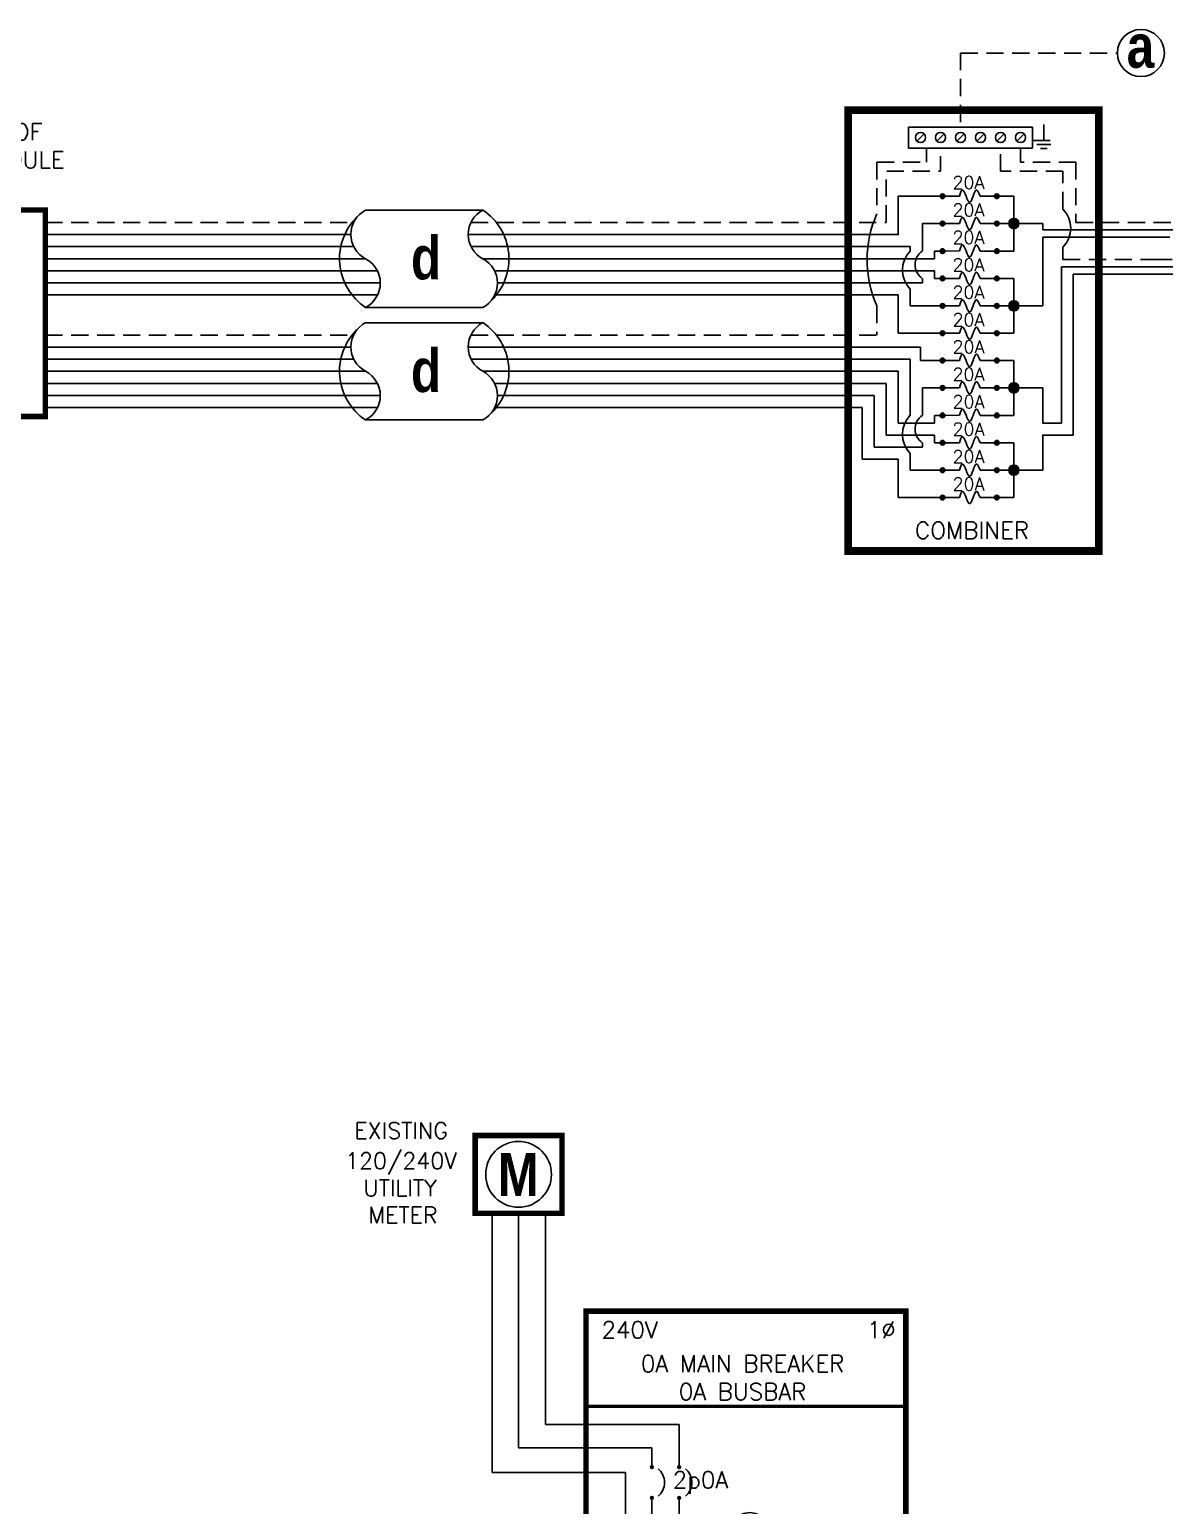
# Model space of a CAD drawing. Header units: feet. Extents: x 9873 to 10655, y 14552 to 15110.
# Drawn here: x 10137.2 to 10383.9, y 14789.4 to 15110.2 of the extents above; entities that cross this region are included whole.
import ezdxf

# ---------------------------------------------------------------- set-up
doc = ezdxf.new("R2010")
doc.units = ezdxf.units.FT
doc.header["$MEASUREMENT"] = 0
doc.linetypes.add('HIDDEN', pattern=[0.375, 0.25, -0.125])
for name, color, linetype in [('ONE LINE BLOCKS', 7, 'Continuous'), ('TABLES', 7, 'Continuous'), ('TEXT', 7, 'Continuous'), ('Z - TITLEBLOCK TXT', 7, 'Continuous')]:
    doc.layers.add(name, color=color, linetype=linetype)
doc.styles.add('ONE LINE TXT', font='techb___.ttf')
doc.styles.get("Standard").update_dxf_attribs({"font": 'simplex.shx'})

# ---------------------------------------------------------------- blocks, each defined once
blk = doc.blocks.new('*U14')
at = {"layer": 'ONE LINE BLOCKS', "linetype": 'Continuous'}
h = blk.add_hatch(color=1, dxfattribs=at)
h.dxf.hatch_style = 1
edge = h.paths.add_edge_path()
edge.add_arc((-70.09, 79.71), 0.291, 0, 360)
h = blk.add_hatch(color=1, dxfattribs=at)
h.dxf.hatch_style = 1
edge = h.paths.add_edge_path()
edge.add_arc((-64.17, 79.71), 0.291, 0, 360)
h = blk.add_hatch(color=1, dxfattribs=at)
h.dxf.hatch_style = 1
edge = h.paths.add_edge_path()
edge.add_arc((-70.09, 73.04), 0.291, 0, 360)
h = blk.add_hatch(color=1, dxfattribs=at)
h.dxf.hatch_style = 1
edge = h.paths.add_edge_path()
edge.add_arc((-64.17, 73.04), 0.291, 0, 360)
h = blk.add_hatch(color=1, dxfattribs=at)
h.dxf.hatch_style = 1
edge = h.paths.add_edge_path()
edge.add_arc((-52.18, 67.09), 0.291, 0, 360)
h = blk.add_hatch(color=1, dxfattribs=at)
h.dxf.hatch_style = 1
edge = h.paths.add_edge_path()
edge.add_arc((-45.5, 67.09), 0.291, 0, 360)
h = blk.add_hatch(color=1, dxfattribs=at)
h.dxf.hatch_style = 1
edge = h.paths.add_edge_path()
edge.add_arc((-52.18, 63.72), 0.291, 0, 360)
h = blk.add_hatch(color=1, dxfattribs=at)
h.dxf.hatch_style = 1
edge = h.paths.add_edge_path()
edge.add_arc((-45.5, 63.72), 0.291, 0, 360)
h = blk.add_hatch(color=1, dxfattribs=at)
h.dxf.hatch_style = 1
edge = h.paths.add_edge_path()
edge.add_arc((-52.18, 57.69), 0.291, 0, 360)
h = blk.add_hatch(color=1, dxfattribs=at)
h.dxf.hatch_style = 1
edge = h.paths.add_edge_path()
edge.add_arc((-45.5, 57.69), 0.291, 0, 360)
h = blk.add_hatch(color=1, dxfattribs=at)
h.dxf.hatch_style = 1
edge = h.paths.add_edge_path()
edge.add_arc((-52.18, 54.31), 0.291, 0, 360)
h = blk.add_hatch(color=1, dxfattribs=at)
h.dxf.hatch_style = 1
edge = h.paths.add_edge_path()
edge.add_arc((-45.5, 54.31), 0.291, 0, 360)
h = blk.add_hatch(color=1, dxfattribs=at)
h.dxf.hatch_style = 1
edge = h.paths.add_edge_path()
edge.add_arc((-52.18, 48.29), 0.291, 0, 360)
h = blk.add_hatch(color=1, dxfattribs=at)
h.dxf.hatch_style = 1
edge = h.paths.add_edge_path()
edge.add_arc((-45.5, 48.29), 0.291, 0, 360)
h = blk.add_hatch(color=1, dxfattribs=at)
h.dxf.hatch_style = 1
edge = h.paths.add_edge_path()
edge.add_arc((-52.18, 44.91), 0.291, 0, 360)
h = blk.add_hatch(color=1, dxfattribs=at)
h.dxf.hatch_style = 1
edge = h.paths.add_edge_path()
edge.add_arc((-45.5, 44.91), 0.291, 0, 360)
h = blk.add_hatch(color=1, dxfattribs=at)
h.dxf.hatch_style = 1
edge = h.paths.add_edge_path()
edge.add_arc((-52.18, 38.89), 0.291, 0, 360)
h = blk.add_hatch(color=1, dxfattribs=at)
h.dxf.hatch_style = 1
edge = h.paths.add_edge_path()
edge.add_arc((-45.5, 38.89), 0.291, 0, 360)
h = blk.add_hatch(color=1, dxfattribs=at)
h.dxf.hatch_style = 1
edge = h.paths.add_edge_path()
edge.add_arc((-52.18, 35.51), 0.291, 0, 360)
h = blk.add_hatch(color=1, dxfattribs=at)
h.dxf.hatch_style = 1
edge = h.paths.add_edge_path()
edge.add_arc((-45.5, 35.51), 0.291, 0, 360)
h = blk.add_hatch(color=1, dxfattribs=at)
h.dxf.hatch_style = 1
edge = h.paths.add_edge_path()
edge.add_arc((-52.18, 31.06), 0.291, 0, 360)
h = blk.add_hatch(color=1, dxfattribs=at)
h.dxf.hatch_style = 1
edge = h.paths.add_edge_path()
edge.add_arc((-45.5, 31.06), 0.291, 0, 360)
h = blk.add_hatch(color=1, dxfattribs=at)
h.dxf.hatch_style = 1
edge = h.paths.add_edge_path()
edge.add_arc((-52.18, 27.68), 0.291, 0, 360)
h = blk.add_hatch(color=1, dxfattribs=at)
h.dxf.hatch_style = 1
edge = h.paths.add_edge_path()
edge.add_arc((-45.5, 27.68), 0.291, 0, 360)
at = {"color": 7, "linetype": 'Continuous'}
for p, q in [((-20.69, 9.66), (-20.69, 31.06)), ((0, 9.66), (-20.69, 9.66))]:
    blk.add_line(p, q, dxfattribs=at)
at = {"color": 10, "linetype": 'Continuous'}
for p, q in [((-24.71, 6.49), (-24.71, 27.68)), ((-20.67, 27.68), (-20.67, 27.68)), ((-20.67, 27.68), (-20.67, 27.68)), ((0, 6.49), (-24.71, 6.49))]:
    blk.add_line(p, q, dxfattribs=at)
at = {"color": 253, "linetype": 'Continuous'}
for p, q in [((-36.04, 12.29), (-37.2, 12.29)), ((-36.04, 3.45), (-36.04, 12.29)), ((-31.39, 3.45), (-36.04, 3.45)), ((0, 3.45), (-26.11, 3.45))]:
    blk.add_line(p, q, dxfattribs=at)
at = {"color": 7, "linetype": 'Continuous'}
blk.add_circle((-110.4, -15.26), 5.11, dxfattribs=at)
at = {"color": 253, "linetype": 'Continuous'}
blk.add_arc((-28.75, 3.3), 2.64, 3.2819, 176.7181, dxfattribs=at)
at = {"layer": 'ONE LINE BLOCKS', "lineweight": 50}
for p, q in [((-108.51, 134.89), (-108.51, 151.79)), ((-108.51, 151.79), (-89.65, 151.79)), ((-89.65, 151.79), (-89.65, 134.89)), ((-89.65, 134.89), (-108.51, 134.89)), ((-84.43, 92.98), (-14.91, 92.98))]:
    blk.add_line(p, q, dxfattribs=at)
at = {"layer": 'ONE LINE BLOCKS', "lineweight": 50, "const_width": 1.19}
for points in [[(-108.51, 134.89), (-108.51, 151.79), (-89.65, 151.79), (-89.65, 134.89)], [(-84.43, -9.3), (-84.43, 113.61), (-14.91, 113.61), (-14.91, -9.3)]]:
    blk.add_lwpolyline(points, close=True, dxfattribs=at)
at = {"layer": 'TEXT', "color": 92, "linetype": 'HIDDEN', "ltscale": 15}
for p, q in [((-77.46, 20.02), (-77.46, 16.57)), ((-37.13, 20.02), (-77.46, 20.02)), ((-28.89, 0), (-28.89, 20.02)), ((-77.46, 16.57), (-70.87, 16.57)), ((0, 0), (-28.89, 0)), ((-70.87, -0.83), (-110.4, -0.83)), ((-110.4, -0.83), (-110.4, -10.15)), ((-110.4, -20.38), (-110.4, -32.73))]:
    blk.add_line(p, q, dxfattribs=at)
at = {"layer": 'TEXT', "color": 92, "linetype": 'Continuous', "ltscale": 15}
blk.add_line((-41.74, -5.18), (-66.33, -5.18), dxfattribs=at)
at = {"layer": 'TEXT', "color": 92, "linetype": 'HIDDEN', "flags": 128}
for points in [[(-63.1, 9.2), (-63.11, 5.69)], [(-65.45, 5.69), (-60.77, 5.69)], [(-61.58, 4.83), (-64.64, 4.83)], [(-62.39, 3.96), (-63.82, 3.96)]]:
    blk.add_lwpolyline(points, dxfattribs=at)
at = {"layer": 'TEXT', "color": 92, "linetype": 'Continuous', "ltscale": 4, "flags": 128}
for points in [[(-118.88, -32.73), (-101.92, -32.73)], [(-104.86, -35.88), (-115.94, -35.88)], [(-107.8, -39.02), (-113, -39.02)]]:
    blk.add_lwpolyline(points, dxfattribs=at)
at = {"layer": 'TEXT', "linetype": 'Continuous'}
blk.add_circle((-99.08, 143.34), 7.15, dxfattribs=at)
at = {"layer": 'TEXT', "color": 92, "linetype": 'Continuous', "ltscale": 0.3}
blk.add_arc((-33.01, 17.86), 4.65, 27.6639, 152.3361, dxfattribs=at)
at = {"layer": 'Z - TITLEBLOCK TXT', "color": 253, "linetype": 'Continuous'}
for p, q in [((-104.8, 78.58), (-104.8, 134.89)), ((-75.86, 78.58), (-104.8, 78.58)), ((-75.86, 20.99), (-75.86, 78.58)), ((-32.91, 20.99), (-75.86, 20.99)), ((-32.91, 20.99), (-32.91, 16.64)), ((-32.91, 16.64), (-37.2, 16.64))]:
    blk.add_line(p, q, dxfattribs=at)
at = {"layer": 'Z - TITLEBLOCK TXT', "color": 10, "linetype": 'Continuous'}
for p, q in [((-99.08, 83.91), (-99.08, 134.89)), ((-70.09, 83.91), (-99.08, 83.91)), ((-70.09, 27.68), (-70.09, 68.84)), ((-66.04, 63.72), (-70.09, 63.72)), ((-56.38, 63.72), (-62.3, 63.72)), ((-66.04, 54.31), (-70.09, 54.31)), ((-56.38, 54.31), (-62.3, 54.31)), ((-66.04, 44.91), (-70.09, 44.91)), ((-56.38, 44.91), (-62.3, 44.91)), ((-66.04, 35.51), (-70.09, 35.51)), ((-56.38, 35.51), (-62.3, 35.51)), ((-56.38, 27.68), (-70.09, 27.68)), ((-41.31, 27.68), (-24.71, 27.68))]:
    blk.add_line(p, q, dxfattribs=at)
at = {"layer": 'Z - TITLEBLOCK TXT', "color": 7, "linetype": 'Continuous'}
for p, q in [((-93.24, 89.01), (-93.24, 134.89)), ((-93.24, 89.01), (-64.17, 89.01)), ((-64.17, 89.01), (-64.17, 83.91)), ((-64.17, 67.09), (-64.17, 68.84)), ((-64.17, 57.69), (-64.17, 67.09)), ((-64.17, 67.09), (-56.38, 67.09)), ((-56.38, 67.09), (-64.17, 67.09)), ((-64.17, 48.29), (-64.17, 57.69)), ((-64.17, 57.69), (-56.38, 57.69)), ((-56.38, 57.69), (-64.17, 57.69)), ((-64.17, 38.89), (-64.17, 48.29)), ((-64.17, 48.29), (-56.38, 48.29)), ((-56.38, 48.29), (-64.17, 48.29)), ((-64.17, 31.06), (-64.17, 38.89)), ((-64.17, 38.89), (-56.38, 38.89)), ((-56.38, 38.89), (-64.17, 38.89)), ((-56.38, 31.06), (-64.17, 31.06)), ((-41.31, 31.06), (-20.69, 31.06))]:
    blk.add_line(p, q, dxfattribs=at)
at = {"layer": 'Z - TITLEBLOCK TXT', "color": 1, "linetype": 'Continuous'}
for p, q in [((-70.87, -7.78), (-70.87, 19.17)), ((-70.87, 19.17), (-66.33, 19.17)), ((-66.33, 19.17), (-66.33, -7.78)), ((-41.74, -7.71), (-41.74, 19.24)), ((-41.74, 19.24), (-37.2, 19.24)), ((-37.2, 19.24), (-37.2, -7.71)), ((-66.33, -7.78), (-70.87, -7.78)), ((-37.2, -7.71), (-41.74, -7.71))]:
    blk.add_line(p, q, dxfattribs=at)
at = {"layer": 'Z - TITLEBLOCK TXT', "color": 4, "linetype": 'Continuous'}
for p, q in [((-67.81, 17.35), (-69.38, 15.78)), ((-38.69, 17.43), (-40.26, 15.85)), ((-67.81, 13), (-69.38, 11.43)), ((-38.69, 13.08), (-40.26, 11.5)), ((-67.81, 8.65), (-69.38, 7.08)), ((-38.69, 8.73), (-40.26, 7.15)), ((-67.81, 4.3), (-69.38, 2.73)), ((-38.69, 4.38), (-40.26, 2.8)), ((-38.69, 0.03), (-40.26, -1.55)), ((-67.81, -0.05), (-69.38, -1.62)), ((-67.81, -4.4), (-69.38, -5.97)), ((-38.69, -4.33), (-40.26, -5.9))]:
    blk.add_line(p, q, dxfattribs=at)
at = {"layer": 'Z - TITLEBLOCK TXT', "color": 1, "linetype": 'Continuous', "flags": 128}
for points in [[(-70.09, 83.91), (-70.09, 79.71)], [(-70.09, 83.91), (-70.09, 79.71)], [(-64.17, 83.91), (-64.17, 79.71)], [(-64.17, 83.91), (-64.17, 79.71)], [(-70.09, 73.04), (-70.09, 68.84)], [(-64.17, 73.04), (-64.17, 68.84)], [(-56.38, 67.09), (-52.18, 67.09)], [(-56.38, 67.09), (-52.18, 67.09)], [(-45.5, 67.09), (-41.31, 67.09)], [(-56.38, 63.72), (-52.18, 63.72)], [(-56.38, 63.72), (-52.18, 63.72)], [(-45.5, 63.72), (-41.31, 63.72)], [(-56.38, 57.69), (-52.18, 57.69)], [(-56.38, 57.69), (-52.18, 57.69)], [(-45.5, 57.69), (-41.31, 57.69)], [(-56.38, 54.31), (-52.18, 54.31)], [(-56.38, 54.31), (-52.18, 54.31)], [(-45.5, 54.31), (-41.31, 54.31)], [(-56.38, 48.29), (-52.18, 48.29)], [(-56.38, 48.29), (-52.18, 48.29)], [(-45.5, 48.29), (-41.31, 48.29)], [(-56.38, 44.91), (-52.18, 44.91)], [(-56.38, 44.91), (-52.18, 44.91)], [(-45.5, 44.91), (-41.31, 44.91)], [(-56.38, 38.89), (-52.18, 38.89)], [(-56.38, 38.89), (-52.18, 38.89)], [(-45.5, 38.89), (-41.31, 38.89)], [(-56.38, 35.51), (-52.18, 35.51)], [(-56.38, 35.51), (-52.18, 35.51)], [(-45.5, 35.51), (-41.31, 35.51)], [(-56.38, 31.06), (-52.18, 31.06)], [(-56.38, 31.06), (-52.18, 31.06)], [(-45.5, 31.06), (-41.31, 31.06)], [(-56.38, 27.68), (-52.18, 27.68)], [(-56.38, 27.68), (-52.18, 27.68)], [(-45.5, 27.68), (-41.31, 27.68)]]:
    blk.add_lwpolyline(points, dxfattribs=at)
at = {"layer": 'Z - TITLEBLOCK TXT', "color": 1, "linetype": 'Continuous'}
for centre in [(-70.09, 79.71), (-64.17, 79.71), (-70.09, 73.04), (-64.17, 73.04), (-52.18, 67.09), (-45.5, 67.09), (-52.18, 63.72), (-45.5, 63.72), (-52.18, 57.69), (-45.5, 57.69), (-52.18, 54.31), (-45.5, 54.31), (-52.18, 48.29), (-45.5, 48.29), (-52.18, 44.91), (-45.5, 44.91), (-52.18, 38.89), (-45.5, 38.89), (-52.18, 35.51), (-45.5, 35.51), (-52.18, 31.06), (-45.5, 31.06), (-52.18, 27.68), (-45.5, 27.68)]:
    blk.add_circle(centre, 0.291, dxfattribs=at)
at = {"layer": 'Z - TITLEBLOCK TXT', "color": 4, "linetype": 'Continuous'}
for centre in [(-68.6, 16.57), (-39.47, 16.64), (-68.6, 12.22), (-39.47, 12.29), (-68.6, 7.87), (-39.47, 7.94), (-68.6, 3.52), (-39.47, 3.59), (-68.6, -0.83), (-39.47, -0.76), (-68.6, -5.18), (-39.47, -5.11)]:
    blk.add_circle(centre, 1.11, dxfattribs=at)
at = {"layer": 'Z - TITLEBLOCK TXT', "color": 1, "linetype": 'Continuous'}
for centre, start, end in [((-71.28, 76.38), 310.3392, 49.6608), ((-65.36, 76.38), 310.3392, 49.6608), ((-48.84, 65.9), 40.3392, 139.6608), ((-48.84, 62.52), 40.3392, 139.6608), ((-48.84, 56.5), 40.3392, 139.6608), ((-48.84, 53.12), 40.3392, 139.6608), ((-48.84, 47.1), 40.3392, 139.6608), ((-48.84, 43.72), 40.3392, 139.6608), ((-48.84, 37.69), 40.3392, 139.6608), ((-48.84, 34.31), 40.3392, 139.6608), ((-48.84, 29.86), 40.3392, 139.6608), ((-48.84, 26.48), 40.3392, 139.6608)]:
    blk.add_arc(centre, 3.93, start, end, dxfattribs=at)
at = {"layer": 'Z - TITLEBLOCK TXT', "color": 10, "linetype": 'Continuous'}
for centre in [(-64.17, 63.61), (-64.17, 54.21), (-64.17, 44.8), (-64.17, 35.4)]:
    blk.add_arc(centre, 1.87, 3.2937, 176.7063, dxfattribs=at)
at = {"layer": 'TABLES', "color": 1, "linetype": 'Continuous'}
blk.add_text('NEUTRAL', height=3.658, rotation=90, dxfattribs=at).set_placement((-42.4, -4.09))
at = {"layer": 'TEXT', "color": 1}
for s, p in [('EXISTING', (-134.76, 151.1)), ('120/240V', (-136.78, 144.52)), ('UTILITY', (-132.82, 138.61)), ('METER', (-131.72, 132.71))]:
    blk.add_text(s, height=3.543, dxfattribs=at).set_placement(p)
at = {"layer": 'TEXT', "color": 1, "attachment_point": 5}
for s, width, gutter_width, heights, insert, char_height in [('240V', 0.1481, 0.75, [0], (-74.92, 109.56), 3.658), ('1∅', 0.1481, 0.75, [0], (-20.22, 109.56), 3.658), ('0A MAIN BREAKER\\P0A BUSBAR', 94.6859, 0.75, [0], (-50.38, 99.17), 3.6576), ('2p0A', 0.1481, 0.75, [0], (-59.53, 76.34), 3.658), ('2p#A', 0.1481, 0.75, [0], (-55.05, 24.24), 3.658), ('EXISTING MAIN BREAKER LOAD CENTER\\P2p##A BACK FEED BREAKER\\P{\\fVerdana|b1|i0|c0|p34;NEC 690.64}', 140.5774, 97.94, [58.72], (-46.13, -22.19), 3.5433)]:
    blk.add_mtext_dynamic_manual_height_columns(s, width=width, gutter_width=gutter_width, heights=heights, dxfattribs=dict(at, insert=insert, char_height=char_height))
at = {"layer": 'Z - TITLEBLOCK TXT', "color": 253, "linetype": 'Continuous', "style": 'ONE LINE TXT'}
blk.add_text('M', height=9.38, dxfattribs=at).set_placement((-103.64, 138.62))
at = {"layer": 'Z - TITLEBLOCK TXT', "color": 1, "linetype": 'Continuous', "insert": (-113.36, -9.32), "char_height": 9.3833, "attachment_point": 1, "style": 'ONE LINE TXT'}
blk.add_mtext_dynamic_manual_height_columns('{\\W1;\\C256;a}', width=0.1385, gutter_width=2.13, heights=[0], dxfattribs=at)

msp = doc.modelspace()

# ---------------------------------------------------------------- hatches: boundary and pattern name
at = {"linetype": 'Continuous'}
h = msp.add_hatch(color=7, dxfattribs=at)
h.dxf.hatch_style = 1
edge = h.paths.add_edge_path()
edge.add_arc((10335.69, 15073.96), 0.513, 0, 360)
h = msp.add_hatch(color=7, dxfattribs=at)
h.dxf.hatch_style = 1
edge = h.paths.add_edge_path()
edge.add_arc((10347.47, 15073.96), 0.513, 0, 360)
h = msp.add_hatch(color=7, dxfattribs=at)
h.dxf.hatch_style = 1
edge = h.paths.add_edge_path()
edge.add_arc((10335.69, 15068), 0.513, 0, 360)
h = msp.add_hatch(color=7, dxfattribs=at)
h.dxf.hatch_style = 1
edge = h.paths.add_edge_path()
edge.add_arc((10347.47, 15068), 0.513, 0, 360)
h = msp.add_hatch(color=7, dxfattribs=at)
h.dxf.hatch_style = 1
edge = h.paths.add_edge_path()
edge.add_arc((10335.69, 15062.04), 0.513, 0, 360)
h = msp.add_hatch(color=7, dxfattribs=at)
h.dxf.hatch_style = 1
edge = h.paths.add_edge_path()
edge.add_arc((10347.47, 15062.04), 0.513, 0, 360)
h = msp.add_hatch(color=253, dxfattribs=at)
h.dxf.hatch_style = 1
edge = h.paths.add_edge_path()
edge.add_arc((10335.69, 15056.08), 0.513, 0, 360)
h = msp.add_hatch(color=253, dxfattribs=at)
h.dxf.hatch_style = 1
edge = h.paths.add_edge_path()
edge.add_arc((10347.47, 15056.08), 0.513, 0, 360)
h = msp.add_hatch(color=253, dxfattribs=at)
h.dxf.hatch_style = 1
edge = h.paths.add_edge_path()
edge.add_arc((10335.69, 15050.12), 0.513, 0, 360)
h = msp.add_hatch(color=253, dxfattribs=at)
h.dxf.hatch_style = 1
edge = h.paths.add_edge_path()
edge.add_arc((10347.47, 15050.12), 0.513, 0, 360)
h = msp.add_hatch(color=253, dxfattribs=at)
h.dxf.hatch_style = 1
edge = h.paths.add_edge_path()
edge.add_arc((10335.69, 15044.16), 0.513, 0, 360)
h = msp.add_hatch(color=253, dxfattribs=at)
h.dxf.hatch_style = 1
edge = h.paths.add_edge_path()
edge.add_arc((10347.47, 15044.16), 0.513, 0, 360)
h = msp.add_hatch(color=7, dxfattribs=at)
h.dxf.hatch_style = 1
edge = h.paths.add_edge_path()
edge.add_arc((10335.7, 15038.25), 0.513, 0, 360)
h = msp.add_hatch(color=7, dxfattribs=at)
h.dxf.hatch_style = 1
edge = h.paths.add_edge_path()
edge.add_arc((10347.48, 15038.25), 0.513, 0, 360)
h = msp.add_hatch(color=7, dxfattribs=at)
h.dxf.hatch_style = 1
edge = h.paths.add_edge_path()
edge.add_arc((10335.7, 15032.29), 0.513, 0, 360)
h = msp.add_hatch(color=7, dxfattribs=at)
h.dxf.hatch_style = 1
edge = h.paths.add_edge_path()
edge.add_arc((10347.48, 15032.29), 0.513, 0, 360)
h = msp.add_hatch(color=7, dxfattribs=at)
h.dxf.hatch_style = 1
edge = h.paths.add_edge_path()
edge.add_arc((10335.7, 15026.33), 0.513, 0, 360)
h = msp.add_hatch(color=7, dxfattribs=at)
h.dxf.hatch_style = 1
edge = h.paths.add_edge_path()
edge.add_arc((10347.48, 15026.33), 0.513, 0, 360)
h = msp.add_hatch(color=253, dxfattribs=at)
h.dxf.hatch_style = 1
edge = h.paths.add_edge_path()
edge.add_arc((10335.7, 15020.37), 0.513, 0, 360)
h = msp.add_hatch(color=253, dxfattribs=at)
h.dxf.hatch_style = 1
edge = h.paths.add_edge_path()
edge.add_arc((10347.48, 15020.37), 0.513, 0, 360)
h = msp.add_hatch(color=253, dxfattribs=at)
h.dxf.hatch_style = 1
edge = h.paths.add_edge_path()
edge.add_arc((10335.7, 15014.41), 0.513, 0, 360)
h = msp.add_hatch(color=253, dxfattribs=at)
h.dxf.hatch_style = 1
edge = h.paths.add_edge_path()
edge.add_arc((10347.48, 15014.41), 0.513, 0, 360)
h = msp.add_hatch(color=253, dxfattribs=at)
h.dxf.hatch_style = 1
edge = h.paths.add_edge_path()
edge.add_arc((10335.7, 15008.45), 0.513, 0, 360)
h = msp.add_hatch(color=253, dxfattribs=at)
h.dxf.hatch_style = 1
edge = h.paths.add_edge_path()
edge.add_arc((10347.48, 15008.45), 0.513, 0, 360)
at = {"layer": 'ONE LINE BLOCKS', "linetype": 'Continuous'}
h = msp.add_hatch(color=254, dxfattribs=at)
h.dxf.hatch_style = 1
edge = h.paths.add_edge_path()
edge.add_arc((10351.17, 15068), 1.11, 0, 360)
h = msp.add_hatch(color=254, dxfattribs=at)
h.dxf.hatch_style = 1
edge = h.paths.add_edge_path()
edge.add_arc((10351.17, 15050.12), 1.11, 0, 360)
h = msp.add_hatch(color=254, dxfattribs=at)
h.dxf.hatch_style = 1
edge = h.paths.add_edge_path()
edge.add_arc((10351.18, 15032.29), 1.11, 0, 360)
h = msp.add_hatch(color=254, dxfattribs=at)
h.dxf.hatch_style = 1
edge = h.paths.add_edge_path()
edge.add_arc((10351.18, 15014.41), 1.11, 0, 360)

# ---------------------------------------------------------------- linework, layer by layer
at = {"color": 1, "linetype": 'Continuous'}
for p, q in [((10336.21, 15073.96), (10339.34, 15073.97)), ((10343.84, 15073.96), (10346.96, 15073.96)), ((10336.21, 15068), (10339.34, 15068.01)), ((10343.84, 15068), (10346.96, 15068)), ((10336.21, 15062.04), (10339.34, 15062.05)), ((10343.84, 15062.04), (10346.96, 15062.04)), ((10336.21, 15056.08), (10339.34, 15056.09)), ((10343.84, 15056.08), (10346.96, 15056.08)), ((10336.21, 15050.12), (10339.34, 15050.12)), ((10343.84, 15050.12), (10346.96, 15050.12)), ((10336.21, 15044.16), (10339.34, 15044.16)), ((10343.84, 15044.16), (10346.96, 15044.16)), ((10336.22, 15038.25), (10339.35, 15038.26)), ((10343.85, 15038.25), (10346.97, 15038.25)), ((10336.22, 15032.29), (10339.35, 15032.3)), ((10343.85, 15032.29), (10346.97, 15032.29)), ((10336.22, 15026.33), (10339.35, 15026.34)), ((10343.85, 15026.33), (10346.97, 15026.33)), ((10336.22, 15020.37), (10339.35, 15020.37)), ((10343.85, 15020.37), (10346.97, 15020.37)), ((10336.22, 15014.41), (10339.35, 15014.41)), ((10343.85, 15014.41), (10346.97, 15014.41)), ((10336.22, 15008.45), (10339.35, 15008.45)), ((10343.85, 15008.45), (10346.97, 15008.45))]:
    msp.add_line(p, q, dxfattribs=at)
at = {"color": 7, "linetype": 'Continuous'}
for p, q in [((10235.76, 15070.95), (10210.27, 15070.95)), ((10357.45, 15068), (10351.17, 15068)), ((10357.45, 15066.63), (10357.45, 15068)), ((10357.45, 15066.63), (10385.96, 15066.63)), ((10140.67, 15065.62), (10207.07, 15065.62)), ((10232.56, 15065.62), (10323.42, 15065.61)), ((10140.67, 15060.37), (10210.27, 15060.37)), ((10235.76, 15060.37), (10323.42, 15060.37)), ((10140.67, 15055.13), (10213.47, 15055.13)), ((10238.96, 15055.13), (10323.42, 15055.13)), ((10210.27, 15049.79), (10235.76, 15049.79)), ((10235.76, 15046.47), (10210.27, 15046.47)), ((10140.67, 15041.15), (10207.07, 15041.15)), ((10232.56, 15041.14), (10330.92, 15041.14)), ((10330.92, 15038.25), (10330.91, 15038.25)), ((10140.67, 15035.9), (10210.27, 15035.9)), ((10235.76, 15035.9), (10326.04, 15035.9)), ((10326.04, 15035.9), (10326.04, 15024.66)), ((10331.29, 15026.33), (10331.29, 15032.29)), ((10331.29, 15032.29), (10333.91, 15032.29)), ((10140.67, 15030.65), (10213.47, 15030.65)), ((10238.96, 15030.65), (10320.8, 15030.65)), ((10320.8, 15030.65), (10320.8, 15019.42)), ((10326.04, 15030.65), (10326.05, 15030.65)), ((10210.27, 15025.32), (10235.76, 15025.32)), ((10333.91, 15024.66), (10333.91, 15026.33)), ((10326.04, 15024.66), (10333.91, 15024.66)), ((10320.8, 15019.42), (10331.29, 15019.42)), ((10331.29, 15019.42), (10331.29, 15020.37))]:
    msp.add_line(p, q, dxfattribs=at)
at = {"color": 253, "linetype": 'Continuous'}
for p, q in [((10357.45, 15065.02), (10357.45, 15050.12)), ((10357.45, 15065.02), (10385.11, 15065.02)), ((10140.67, 15062.99), (10207.7, 15062.99)), ((10233.19, 15062.99), (10323.42, 15062.99)), ((10140.67, 15057.75), (10212.84, 15057.75)), ((10238.33, 15057.75), (10323.42, 15057.75)), ((10364.11, 15022.04), (10364.11, 15056.98)), ((10364.11, 15056.98), (10380.85, 15056.98)), ((10380.85, 15056.98), (10433.36, 15056.98)), ((10140.67, 15052.5), (10212.88, 15052.5)), ((10238.38, 15052.5), (10323.42, 15052.5)), ((10326.04, 15052.5), (10326.04, 15044.16)), ((10357.45, 15050.12), (10351.17, 15050.12)), ((10326.04, 15044.16), (10333.91, 15044.16)), ((10140.67, 15038.52), (10207.7, 15038.52)), ((10233.19, 15038.52), (10328.67, 15038.52)), ((10328.67, 15027.28), (10328.67, 15038.52)), ((10140.67, 15033.28), (10212.84, 15033.28)), ((10238.33, 15033.28), (10323.42, 15033.28)), ((10323.42, 15033.28), (10323.42, 15022.04)), ((10326.04, 15033.28), (10326.05, 15033.28)), ((10140.67, 15028.03), (10212.88, 15028.03)), ((10238.38, 15028.03), (10318.18, 15028.03)), ((10318.18, 15028.03), (10318.18, 15016.79)), ((10328.67, 15027.28), (10328.67, 15027.28)), ((10328.67, 15027.28), (10328.67, 15026.33)), ((10323.42, 15022.04), (10333.91, 15022.04)), ((10333.91, 15022.04), (10333.91, 15020.37)), ((10326.04, 15016.79), (10318.18, 15016.79)), ((10326.04, 15016.79), (10326.04, 15008.45)), ((10328.67, 15018.06), (10328.67, 15014.41)), ((10328.67, 15014.41), (10333.91, 15014.41)), ((10326.04, 15008.45), (10333.91, 15008.45))]:
    msp.add_line(p, q, dxfattribs=at)
for p, q in [((10361.52, 15024.66), (10361.52, 15058.59)), ((10361.52, 15058.59), (10381.06, 15058.59)), ((10381.06, 15058.59), (10433.36, 15058.59)), ((10330.92, 15038.25), (10330.92, 15041.14))]:
    msp.add_line(p, q)
at = {"color": 7, "linetype": 'Continuous', "flags": 128}
for points in [[(10323.42, 15065.61), (10326.04, 15065.61), (10326.04, 15073.96), (10333.91, 15073.96)], [(10333.91, 15073.96), (10335.69, 15073.96)], [(10347.47, 15073.96), (10351.17, 15073.96)], [(10351.17, 15073.96), (10351.17, 15062.04)], [(10331.29, 15062.04), (10331.29, 15068), (10333.91, 15068)], [(10333.91, 15068), (10335.69, 15068)], [(10333.91, 15068), (10335.69, 15068)], [(10347.47, 15068), (10351.17, 15068)], [(10323.42, 15060.37), (10333.91, 15060.37), (10333.91, 15062.04)], [(10333.91, 15062.04), (10335.69, 15062.04)], [(10333.91, 15062.04), (10335.69, 15062.04)], [(10347.47, 15062.04), (10351.17, 15062.04)], [(10323.42, 15055.13), (10331.29, 15055.13), (10331.29, 15056.08)], [(10330.92, 15038.25), (10335.7, 15038.25)], [(10347.48, 15038.25), (10351.18, 15038.25)], [(10351.18, 15038.25), (10351.18, 15026.33)], [(10333.92, 15032.29), (10335.7, 15032.29)], [(10333.92, 15032.29), (10335.7, 15032.29)], [(10347.48, 15032.29), (10351.18, 15032.29)], [(10361.52, 15024.66), (10357.46, 15024.66), (10357.46, 15032.29), (10351.18, 15032.29)], [(10333.92, 15026.33), (10335.7, 15026.33)], [(10333.92, 15026.33), (10335.7, 15026.33)], [(10347.48, 15026.33), (10351.18, 15026.33)]]:
    msp.add_lwpolyline(points, dxfattribs=at)
at = {"color": 253, "linetype": 'Continuous', "flags": 128}
for points in [[(10323.42, 15062.99), (10328.67, 15062.99), (10328.67, 15062.04)], [(10323.42, 15057.75), (10333.91, 15057.75), (10333.91, 15056.08)], [(10328.67, 15053.77), (10328.67, 15050.12), (10333.91, 15050.12)], [(10333.91, 15056.08), (10335.69, 15056.08)], [(10333.91, 15056.08), (10335.69, 15056.08)], [(10347.47, 15056.08), (10351.17, 15056.08)], [(10351.17, 15056.08), (10351.17, 15044.16)], [(10326.04, 15052.5), (10323.42, 15052.5)], [(10333.91, 15050.12), (10335.69, 15050.12)], [(10333.91, 15050.12), (10335.69, 15050.12)], [(10347.47, 15050.12), (10351.17, 15050.12)], [(10333.91, 15044.16), (10335.69, 15044.16)], [(10347.47, 15044.16), (10351.17, 15044.16)], [(10364.11, 15022.04), (10357.46, 15022.04), (10357.46, 15014.41), (10351.18, 15014.41)], [(10333.92, 15020.37), (10335.7, 15020.37)], [(10333.92, 15020.37), (10335.7, 15020.37)], [(10347.48, 15020.37), (10351.18, 15020.37)], [(10351.18, 15020.37), (10351.18, 15008.45)], [(10333.92, 15014.41), (10335.7, 15014.41)], [(10333.92, 15014.41), (10335.7, 15014.41)], [(10347.48, 15014.41), (10351.18, 15014.41)], [(10333.92, 15008.45), (10335.7, 15008.45)], [(10347.48, 15008.45), (10351.18, 15008.45)]]:
    msp.add_lwpolyline(points, dxfattribs=at)
at = {"color": 7, "linetype": 'Continuous'}
for centre, radius in [((10378.81, 15105.07), 5.11), ((10335.69, 15073.96), 0.513), ((10347.47, 15073.96), 0.513), ((10335.69, 15068), 0.513), ((10347.47, 15068), 0.513), ((10335.69, 15062.04), 0.513), ((10347.47, 15062.04), 0.513), ((10335.7, 15038.25), 0.513), ((10347.48, 15038.25), 0.513), ((10335.7, 15032.29), 0.513), ((10347.48, 15032.29), 0.513), ((10335.7, 15026.33), 0.513), ((10347.48, 15026.33), 0.513)]:
    msp.add_circle(centre, radius, dxfattribs=at)
at = {"color": 253, "linetype": 'Continuous'}
for centre in [(10335.69, 15056.08), (10347.47, 15056.08), (10335.69, 15050.12), (10347.47, 15050.12), (10335.69, 15044.16), (10347.47, 15044.16), (10335.7, 15020.37), (10347.48, 15020.37), (10335.7, 15014.41), (10347.48, 15014.41), (10335.7, 15008.45), (10347.48, 15008.45)]:
    msp.add_circle(centre, 0.513, dxfattribs=at)
at = {"color": 7, "linetype": 'Continuous'}
for centre, radius, start, end in [((10228.74, 15060.37), 12.69, 313.9732, 56.4265), ((10217.29, 15060.37), 12.69, 133.9732, 236.4265), ((10333.32, 15059.06), 3.61, 124.3567, 235.6433), ((10217.29, 15035.9), 12.69, 133.9732, 236.4265), ((10228.74, 15035.9), 12.69, 313.9732, 56.4265), ((10333.32, 15023.35), 3.61, 124.3567, 235.6433)]:
    msp.add_arc(centre, radius, start, end, dxfattribs=at)
at = {"color": 92, "linetype": 'Continuous'}
for centre, radius, start, end in [((10343.65, 15060.14), 24.37, 155.7332, 204.2655), ((10357.64, 15067.01), 5.91, 315.6055, 44.3945)]:
    msp.add_arc(centre, radius, start, end, dxfattribs=at)
at = {"color": 253, "linetype": 'Continuous'}
for centre in [(10332.89, 15057.91), (10332.89, 15022.2)]:
    msp.add_arc(centre, 5.91, 135.6055, 224.3945, dxfattribs=at)
at = {"color": 1, "linetype": 'Continuous'}
for points in [[(10339.34, 15073.97), (10340, 15075.31), (10341.59, 15072.62), (10343.05, 15075.31), (10343.84, 15073.96)], [(10339.34, 15068.01), (10340, 15069.34), (10341.59, 15066.66), (10343.05, 15069.34), (10343.84, 15068)], [(10339.34, 15062.05), (10340, 15063.38), (10341.59, 15060.7), (10343.05, 15063.38), (10343.84, 15062.04)], [(10339.34, 15056.09), (10340, 15057.42), (10341.59, 15054.73), (10343.05, 15057.42), (10343.84, 15056.08)], [(10339.34, 15050.12), (10340, 15051.46), (10341.59, 15048.77), (10343.05, 15051.46), (10343.84, 15050.12)], [(10339.34, 15044.16), (10340, 15045.5), (10341.59, 15042.81), (10343.05, 15045.5), (10343.84, 15044.16)], [(10339.35, 15038.26), (10340.01, 15039.59), (10341.6, 15036.91), (10343.06, 15039.59), (10343.85, 15038.25)], [(10339.35, 15032.3), (10340.01, 15033.63), (10341.6, 15030.95), (10343.06, 15033.63), (10343.85, 15032.29)], [(10339.35, 15026.34), (10340.01, 15027.67), (10341.6, 15024.99), (10343.06, 15027.67), (10343.85, 15026.33)], [(10339.35, 15020.37), (10340.01, 15021.71), (10341.6, 15019.02), (10343.06, 15021.71), (10343.85, 15020.37)], [(10339.35, 15014.41), (10340.01, 15015.75), (10341.6, 15013.06), (10343.06, 15015.75), (10343.85, 15014.41)], [(10339.35, 15008.45), (10340.01, 15009.79), (10341.6, 15007.1), (10343.06, 15009.79), (10343.85, 15008.45)]]:
    msp.add_spline(points, degree=3, dxfattribs=at)
at = {"layer": 'ONE LINE BLOCKS', "lineweight": 50}
for points, const_width in [([(10369.64, 14996.84), (10315.18, 14996.84), (10315.18, 15092.65), (10369.64, 15092.65)], 1.71), ([(10369.64, 14996.84), (10315.18, 14996.84), (10315.18, 15092.65), (10369.64, 15092.65)], 1.71), ([(10140.67, 15026.08), (10095.8, 15026.08), (10095.8, 15070.95), (10140.67, 15070.95)], 1.19)]:
    msp.add_lwpolyline(points, close=True, dxfattribs=dict(at, const_width=const_width))
at = {"layer": 'TEXT', "color": 92, "linetype": 'HIDDEN', "ltscale": 15}
for p, q in [((10339.59, 15105.07), (10373.7, 15105.07)), ((10332.18, 15081.35), (10332.18, 15084.43)), ((10348.29, 15079.37), (10348.29, 15084.43)), ((10352.64, 15081.35), (10352.64, 15084.43)), ((10321.43, 15081.35), (10332.18, 15081.35)), ((10361.86, 15079.38), (10348.29, 15079.37)), ((10364.69, 15081.35), (10352.64, 15081.35)), ((10361.86, 15071.14), (10361.86, 15079.38)), ((10364.69, 15081.35), (10364.69, 15068.24)), ((10140.67, 15068.24), (10207.66, 15068.24)), ((10233.15, 15068.24), (10323.42, 15068.24)), ((10364.69, 15068.24), (10386.18, 15068.24)), ((10361.86, 15062.88), (10361.86, 15060.2)), ((10361.86, 15060.2), (10381.88, 15060.2)), ((10381.88, 15060.2), (10433.36, 15060.2)), ((10140.67, 15043.76), (10207.66, 15043.76)), ((10233.15, 15043.76), (10321.43, 15043.76))]:
    msp.add_line(p, q, dxfattribs=at)
at = {"layer": 'TEXT', "color": 92, "linetype": 'HIDDEN', "ltscale": 15, "flags": 128}
for points in [[(10339.59, 15105.07), (10339.59, 15088.97)], [(10357.71, 15089.56), (10357.7, 15086.05)], [(10355.36, 15086.05), (10360.05, 15086.05)], [(10323.42, 15068.24), (10323.42, 15079.36), (10335.24, 15079.36), (10335.24, 15084.43)], [(10359.23, 15085.19), (10356.17, 15085.19)], [(10358.42, 15084.32), (10356.99, 15084.32)], [(10321.43, 15081.35), (10321.43, 15070.16)], [(10321.43, 15050.12), (10321.43, 15043.76)]]:
    msp.add_lwpolyline(points, dxfattribs=at)
at = {"layer": 'Z - TITLEBLOCK TXT', "color": 1, "linetype": 'Continuous'}
for p, q in [((10328.29, 15084.43), (10328.29, 15088.97)), ((10328.29, 15088.97), (10355.23, 15088.97)), ((10355.23, 15088.97), (10355.23, 15084.43)), ((10355.23, 15084.43), (10328.29, 15084.43))]:
    msp.add_line(p, q, dxfattribs=at)
at = {"layer": 'Z - TITLEBLOCK TXT', "color": 4, "linetype": 'Continuous'}
for p, q in [((10331.67, 15087.49), (10330.1, 15085.92)), ((10336.02, 15087.49), (10334.45, 15085.92)), ((10340.37, 15087.49), (10338.8, 15085.92)), ((10344.72, 15087.49), (10343.15, 15085.92)), ((10349.07, 15087.49), (10347.5, 15085.92)), ((10353.42, 15087.49), (10351.85, 15085.92))]:
    msp.add_line(p, q, dxfattribs=at)
for centre in [(10330.89, 15086.7), (10335.24, 15086.7), (10339.59, 15086.7), (10343.94, 15086.7), (10348.29, 15086.7), (10352.64, 15086.7)]:
    msp.add_circle(centre, 1.11, dxfattribs=at)
at = {"layer": 'Z - TITLEBLOCK TXT', "color": 7, "linetype": 'Continuous'}
for centre in [(10351.17, 15068), (10351.17, 15068), (10351.17, 15050.12), (10351.17, 15050.12), (10351.18, 15032.29), (10351.18, 15032.29), (10351.18, 15014.41), (10351.18, 15014.41)]:
    msp.add_circle(centre, 1.11, dxfattribs=at)
at = {"layer": 'Z - TITLEBLOCK TXT', "linetype": 'Continuous'}
for centre, start, end in [((10213.04, 15065.66), 117.6639, 242.3361), ((10238.53, 15065.66), 117.6639, 242.3361), ((10207.5, 15055.08), 297.6639, 62.3361), ((10232.99, 15055.08), 297.6639, 62.3361), ((10213.04, 15041.19), 117.6639, 242.3361), ((10238.53, 15041.19), 117.6639, 242.3361), ((10207.5, 15030.61), 297.6639, 62.3361), ((10232.99, 15030.61), 297.6639, 62.3361)]:
    msp.add_arc(centre, 5.97, start, end, dxfattribs=at)

# ---------------------------------------------------------------- block references
at = {"color": 7}
msp.add_blockref('*U14', (10342.61, 14718.03), dxfattribs=at)

# ---------------------------------------------------------------- texts
at = {"layer": 'TABLES', "color": 1, "linetype": 'Continuous'}
for p in [(10337.85, 15075.55), (10337.85, 15069.58), (10337.85, 15063.62), (10337.85, 15057.66), (10337.85, 15051.7), (10337.85, 15045.74), (10337.86, 15039.83), (10337.85, 15033.87), (10337.86, 15027.91), (10337.86, 15021.95), (10337.86, 15015.99), (10337.86, 15010.03)]:
    msp.add_text('20A', height=2.778, dxfattribs=at).set_placement(p)
at = {"layer": 'TEXT', "color": 1, "attachment_point": 5}
for s, width, insert, char_height in [(' \\PMOUNTED TO ROOF \\PUNDER SOLAR MODULE\\P{\\fVerdana|b1|i0|c0|p34;NEC 690.34}', 70.2138, (10116.61, 15084.87), 3.6576), ('COMBINER', 1.1897, (10342.09, 15001.33), 3.658)]:
    msp.add_mtext_dynamic_manual_height_columns(s, width=width, gutter_width=7.17, heights=[0], dxfattribs=dict(at, insert=insert, char_height=char_height))
at = {"layer": 'Z - TITLEBLOCK TXT', "color": 1, "linetype": 'Continuous', "char_height": 9.3833, "attachment_point": 1, "style": 'ONE LINE TXT'}
for s, insert in [('{\\W1;\\C256;a}', (10375.71, 15111.26)), ('{\\W1;\\C256;d}', (10220.13, 15065.27)), ('{\\W1;\\C256;d}', (10220.13, 15040.79))]:
    msp.add_mtext_dynamic_manual_height_columns(s, width=0.1385, gutter_width=2.13, heights=[0], dxfattribs=dict(at, insert=insert))

doc.saveas('drawing.dxf')
